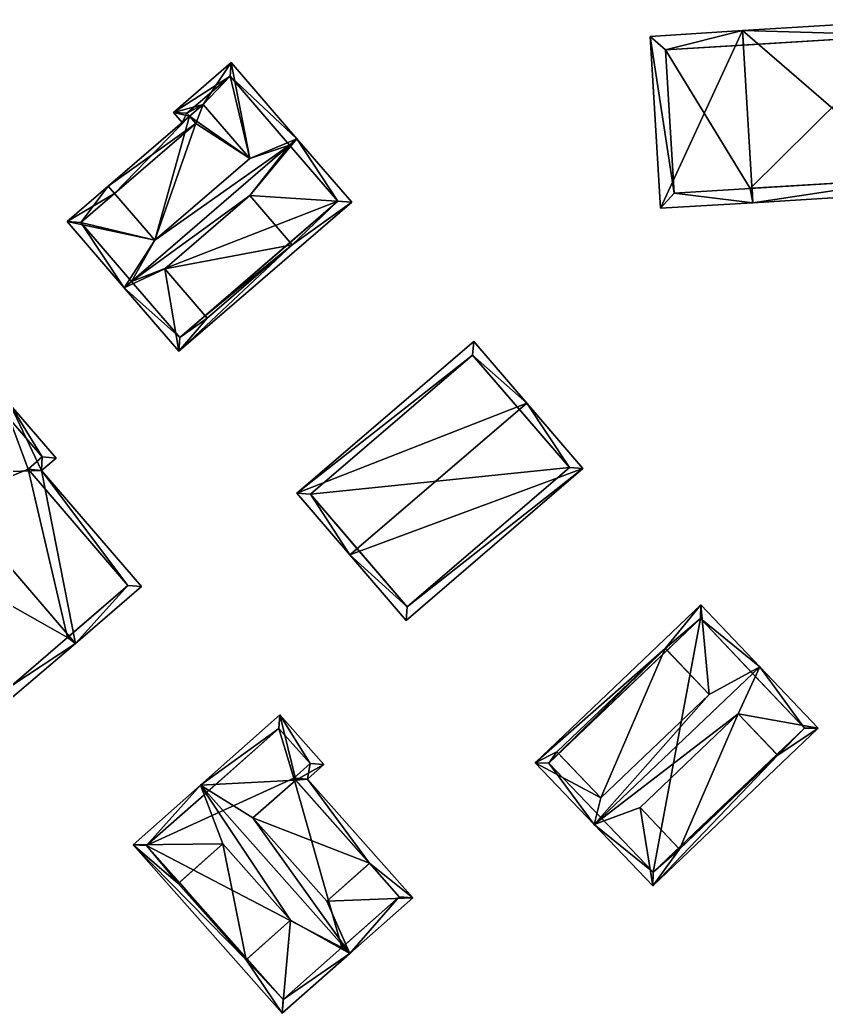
# Model space of a CAD drawing. Extents: x 2679264 to 2679716, y 1246766 to 1247183.
# Drawn here: x 2679341.3 to 2679383.1, y 1247028.8 to 1247080.4 of the extents above; entities that cross this region are included whole.
import ezdxf

# ---------------------------------------------------------------- set-up
doc = ezdxf.new("R2010")
doc.units = 0

msp = doc.modelspace()

# ---------------------------------------------------------------- linework, layer by layer
for points in [[(2679387.91, 1247080.36, 449.152), (2679388.46, 1247071.43, 449.152), (2679378.77, 1247079.8, 451.626)], [(2679387.91, 1247080.36, 449.152), (2679378.77, 1247079.8, 451.626), (2679387.21, 1247079.56, 449.355)], [(2679374.53, 1247070.58, 450.389), (2679373.98, 1247079.5, 450.389), (2679378.77, 1247079.8, 451.626)], [(2679378.77, 1247079.8, 451.626), (2679373.98, 1247079.5, 450.389), (2679374.78, 1247078.8, 450.583)], [(2679379.32, 1247070.87, 451.626), (2679374.53, 1247070.58, 450.389), (2679378.77, 1247079.8, 451.626)], [(2679378.82, 1247079.05, 451.626), (2679378.77, 1247079.8, 451.626), (2679374.78, 1247078.8, 450.583)], [(2679388.46, 1247071.43, 449.152), (2679379.32, 1247070.87, 451.626), (2679378.77, 1247079.8, 451.626)], [(2679387.21, 1247079.56, 449.355), (2679378.77, 1247079.8, 451.626), (2679378.82, 1247079.05, 451.626)], [(2679373.98, 1247079.5, 450.389), (2679374.53, 1247070.58, 450.389), (2679375.23, 1247071.37, 450.583)], [(2679374.78, 1247078.8, 450.583), (2679373.98, 1247079.5, 450.389), (2679375.23, 1247071.37, 450.583)], [(2679387.21, 1247079.56, 441.502), (2679378.82, 1247079.05, 451.626), (2679374.78, 1247078.8, 441.502)], [(2679379.18, 1247071.61, 441.502), (2679387.21, 1247079.56, 441.502), (2679374.78, 1247078.8, 441.502)], [(2679387.21, 1247079.56, 449.355), (2679378.82, 1247079.05, 451.626), (2679387.21, 1247079.56, 441.502)], [(2679379.18, 1247071.61, 441.502), (2679387.66, 1247072.13, 441.502), (2679387.21, 1247079.56, 441.502)], [(2679378.82, 1247079.05, 451.626), (2679374.78, 1247078.8, 450.583), (2679374.78, 1247078.8, 441.502)], [(2679374.78, 1247078.8, 450.583), (2679375.23, 1247071.37, 450.583), (2679374.78, 1247078.8, 441.502)], [(2679374.78, 1247078.8, 441.502), (2679375.23, 1247071.37, 450.583), (2679375.23, 1247071.37, 441.502)], [(2679379.18, 1247071.61, 441.502), (2679374.78, 1247078.8, 441.502), (2679375.23, 1247071.37, 441.502)], [(2679349.25, 1247075.56, 451.336), (2679352.24, 1247078.14, 451.336), (2679350.79, 1247075.97, 451.861)], [(2679352.24, 1247078.14, 451.336), (2679349.25, 1247075.56, 451.336), (2679352.19, 1247077.44, 451.713)], [(2679350.79, 1247075.97, 451.861), (2679352.24, 1247078.14, 451.336), (2679353.21, 1247073.16, 454.655)], [(2679355.66, 1247074.18, 455.28), (2679352.24, 1247078.14, 451.336), (2679352.19, 1247077.44, 451.713)], [(2679352.24, 1247078.14, 451.336), (2679355.66, 1247074.18, 455.28), (2679353.21, 1247073.16, 454.655)], [(2679352.19, 1247077.44, 451.713), (2679349.25, 1247075.56, 451.336), (2679349.95, 1247075.51, 451.712)], [(2679352.19, 1247077.44, 451.713), (2679349.95, 1247075.51, 451.712), (2679352.19, 1247077.44, 444.779)], [(2679352.19, 1247077.44, 444.779), (2679349.95, 1247075.51, 451.712), (2679349.95, 1247075.51, 444.779)], [(2679352.19, 1247077.44, 444.779), (2679349.95, 1247075.51, 444.779), (2679350.79, 1247075.97, 444.779)], [(2679352.19, 1247077.44, 444.779), (2679350.79, 1247075.97, 444.779), (2679353.21, 1247073.16, 444.779)], [(2679355.28, 1247073.86, 455.28), (2679355.66, 1247074.18, 455.28), (2679352.19, 1247077.44, 451.713)], [(2679355.28, 1247073.86, 455.28), (2679352.19, 1247077.44, 451.713), (2679355.28, 1247073.86, 444.779)], [(2679355.28, 1247073.86, 444.779), (2679352.19, 1247077.44, 451.713), (2679352.19, 1247077.44, 444.779)], [(2679355.28, 1247073.86, 444.779), (2679352.19, 1247077.44, 444.779), (2679353.21, 1247073.16, 444.779)], [(2679350.08, 1247075.36, 451.861), (2679349.25, 1247075.56, 451.336), (2679350.79, 1247075.97, 451.861)], [(2679349.7, 1247075.03, 451.861), (2679349.25, 1247075.56, 451.336), (2679350.08, 1247075.36, 451.861)], [(2679349.25, 1247075.56, 451.336), (2679349.7, 1247075.03, 451.861), (2679349.95, 1247075.51, 451.712)], [(2679349.95, 1247075.51, 444.779), (2679350.08, 1247075.36, 444.779), (2679350.79, 1247075.97, 444.779)], [(2679350.08, 1247075.36, 454.655), (2679350.79, 1247075.97, 454.655), (2679353.21, 1247073.16, 454.655)], [(2679350.79, 1247075.97, 451.861), (2679350.79, 1247075.97, 454.655), (2679350.08, 1247075.36, 454.655)], [(2679350.08, 1247075.36, 451.861), (2679350.79, 1247075.97, 451.861), (2679350.08, 1247075.36, 454.655)], [(2679350.08, 1247075.36, 444.779), (2679350.41, 1247074.98, 444.779), (2679350.79, 1247075.97, 444.779)], [(2679350.41, 1247074.98, 444.779), (2679353.21, 1247073.16, 444.779), (2679350.79, 1247075.97, 444.779)], [(2679350.79, 1247075.97, 451.861), (2679353.21, 1247073.16, 454.655), (2679350.79, 1247075.97, 454.655)], [(2679345.87, 1247071.73, 454.655), (2679350.08, 1247075.36, 454.655), (2679346.2, 1247071.35, 454.655)], [(2679350.08, 1247075.36, 454.655), (2679345.87, 1247071.73, 454.655), (2679350.41, 1247074.98, 454.655)], [(2679346.2, 1247071.35, 454.655), (2679350.08, 1247075.36, 454.655), (2679348.29, 1247068.92, 454.655)], [(2679348.29, 1247068.92, 454.655), (2679350.08, 1247075.36, 454.655), (2679353.21, 1247073.16, 454.655)], [(2679349.7, 1247075.03, 451.861), (2679350.08, 1247075.36, 451.861), (2679349.95, 1247075.51, 451.712)], [(2679349.95, 1247075.51, 451.712), (2679350.08, 1247075.36, 451.861), (2679350.08, 1247075.36, 444.779)], [(2679349.95, 1247075.51, 444.779), (2679349.95, 1247075.51, 451.712), (2679350.08, 1247075.36, 444.779)], [(2679350.08, 1247075.36, 454.655), (2679350.41, 1247074.98, 454.655), (2679350.41, 1247074.98, 444.779)], [(2679350.08, 1247075.36, 444.779), (2679350.08, 1247075.36, 454.655), (2679350.41, 1247074.98, 444.779)], [(2679345.87, 1247071.73, 454.655), (2679346.2, 1247071.35, 454.655), (2679350.41, 1247074.98, 454.655)], [(2679350.41, 1247074.98, 454.655), (2679346.2, 1247071.35, 454.655), (2679346.2, 1247071.35, 444.779)], [(2679350.41, 1247074.98, 444.779), (2679350.41, 1247074.98, 454.655), (2679346.2, 1247071.35, 444.779)], [(2679350.41, 1247074.98, 444.779), (2679346.2, 1247071.35, 444.779), (2679348.29, 1247068.92, 444.779)], [(2679350.41, 1247074.98, 444.779), (2679348.29, 1247068.92, 444.779), (2679353.21, 1247073.16, 444.779)], [(2679355.66, 1247074.18, 455.28), (2679358.5, 1247070.89, 451.861), (2679353.21, 1247071.24, 454.782)], [(2679355.28, 1247073.86, 455.28), (2679355.66, 1247074.18, 455.28), (2679353.21, 1247071.24, 454.782)], [(2679355.66, 1247074.18, 455.28), (2679355.28, 1247073.86, 455.28), (2679353.21, 1247073.16, 454.655)], [(2679355.66, 1247074.18, 455.28), (2679355.28, 1247073.86, 455.28), (2679357.79, 1247070.95, 452.254)], [(2679358.5, 1247070.89, 451.861), (2679355.66, 1247074.18, 455.28), (2679357.79, 1247070.95, 452.254)], [(2679347.08, 1247066.78, 455.28), (2679355.28, 1247073.86, 455.28), (2679353.21, 1247071.24, 454.782)], [(2679355.28, 1247073.86, 455.28), (2679347.08, 1247066.78, 455.28), (2679348.29, 1247068.92, 454.655)], [(2679355.28, 1247073.86, 444.779), (2679347.08, 1247066.78, 444.779), (2679357.79, 1247070.95, 444.779)], [(2679355.28, 1247073.86, 444.779), (2679348.29, 1247068.92, 444.779), (2679347.08, 1247066.78, 444.779)], [(2679353.21, 1247073.16, 454.655), (2679355.28, 1247073.86, 455.28), (2679348.29, 1247068.92, 454.655)], [(2679355.28, 1247073.86, 444.779), (2679353.21, 1247073.16, 444.779), (2679348.29, 1247068.92, 444.779)], [(2679357.79, 1247070.95, 452.254), (2679355.28, 1247073.86, 455.28), (2679355.28, 1247073.86, 444.779)], [(2679357.79, 1247070.95, 452.254), (2679355.28, 1247073.86, 444.779), (2679357.79, 1247070.95, 444.779)], [(2679379.27, 1247071.62, 451.626), (2679387.66, 1247072.13, 449.355), (2679379.18, 1247071.61, 441.502)], [(2679379.18, 1247071.61, 441.502), (2679387.66, 1247072.13, 449.355), (2679387.66, 1247072.13, 441.502)], [(2679379.27, 1247071.62, 451.626), (2679379.32, 1247070.87, 451.626), (2679387.66, 1247072.13, 449.355)], [(2679379.32, 1247070.87, 451.626), (2679388.46, 1247071.43, 449.152), (2679387.66, 1247072.13, 449.355)], [(2679343.74, 1247069.89, 451.861), (2679345.87, 1247071.73, 451.861), (2679346.2, 1247071.35, 452.238)], [(2679345.87, 1247071.73, 451.861), (2679343.74, 1247069.89, 451.861), (2679344.45, 1247069.84, 452.238)], [(2679346.2, 1247071.35, 452.238), (2679345.87, 1247071.73, 451.861), (2679344.45, 1247069.84, 452.238)], [(2679379.32, 1247070.87, 451.626), (2679379.18, 1247071.61, 451.603), (2679375.23, 1247071.37, 450.583)], [(2679375.23, 1247071.37, 450.583), (2679379.18, 1247071.61, 451.603), (2679379.18, 1247071.61, 441.502)], [(2679375.23, 1247071.37, 450.583), (2679379.18, 1247071.61, 441.502), (2679375.23, 1247071.37, 441.502)], [(2679379.18, 1247071.61, 451.603), (2679379.32, 1247070.87, 451.626), (2679379.27, 1247071.62, 451.626)], [(2679379.18, 1247071.61, 451.603), (2679379.27, 1247071.62, 451.626), (2679379.18, 1247071.61, 441.502)], [(2679348.29, 1247068.92, 454.655), (2679343.74, 1247069.89, 451.861), (2679346.2, 1247071.35, 452.238)], [(2679346.2, 1247071.35, 452.238), (2679344.45, 1247069.84, 452.238), (2679344.45, 1247069.84, 444.779)], [(2679346.2, 1247071.35, 444.779), (2679346.2, 1247071.35, 452.238), (2679344.45, 1247069.84, 444.779)], [(2679348.29, 1247068.92, 444.779), (2679346.2, 1247071.35, 444.779), (2679344.45, 1247069.84, 444.779)], [(2679346.2, 1247071.35, 452.238), (2679346.2, 1247071.35, 454.655), (2679348.29, 1247068.92, 454.655)], [(2679348.8, 1247067.43, 454.782), (2679347.08, 1247066.78, 455.28), (2679353.21, 1247071.24, 454.782)], [(2679347.08, 1247066.78, 444.779), (2679349.59, 1247063.87, 444.779), (2679357.79, 1247070.95, 444.779)], [(2679348.8, 1247067.43, 454.782), (2679353.21, 1247071.24, 454.782), (2679355.42, 1247068.68, 454.782)], [(2679349.59, 1247063.87, 444.779), (2679355.31, 1247068.8, 452.255), (2679357.79, 1247070.95, 444.779)], [(2679353.21, 1247071.24, 454.782), (2679358.5, 1247070.89, 451.861), (2679355.42, 1247068.68, 452.121)], [(2679355.31, 1247068.8, 452.255), (2679355.31, 1247068.8, 454.782), (2679353.21, 1247071.24, 454.782)], [(2679355.42, 1247068.68, 452.121), (2679357.79, 1247070.95, 452.254), (2679355.31, 1247068.8, 452.255)], [(2679355.31, 1247068.8, 452.255), (2679357.79, 1247070.95, 452.254), (2679357.79, 1247070.95, 444.779)], [(2679358.5, 1247070.89, 451.861), (2679357.79, 1247070.95, 452.254), (2679355.42, 1247068.68, 452.121)], [(2679374.53, 1247070.58, 450.389), (2679379.32, 1247070.87, 451.626), (2679375.23, 1247071.37, 450.583)], [(2679358.5, 1247070.89, 451.861), (2679349.54, 1247063.16, 451.861), (2679355.42, 1247068.68, 452.121)], [(2679349.54, 1247063.16, 451.861), (2679358.5, 1247070.89, 451.861), (2679355.42, 1247068.68, 452.121)], [(2679346.7, 1247066.45, 455.28), (2679343.74, 1247069.89, 451.861), (2679348.29, 1247068.92, 454.655)], [(2679343.74, 1247069.89, 451.861), (2679346.7, 1247066.45, 455.28), (2679344.45, 1247069.84, 452.238)], [(2679346.7, 1247066.45, 455.28), (2679347.08, 1247066.78, 455.28), (2679344.45, 1247069.84, 452.238)], [(2679344.45, 1247069.84, 452.238), (2679347.08, 1247066.78, 455.28), (2679347.08, 1247066.78, 444.779)], [(2679344.45, 1247069.84, 444.779), (2679344.45, 1247069.84, 452.238), (2679347.08, 1247066.78, 444.779)], [(2679348.29, 1247068.92, 444.779), (2679344.45, 1247069.84, 444.779), (2679347.08, 1247066.78, 444.779)], [(2679347.08, 1247066.78, 455.28), (2679346.7, 1247066.45, 455.28), (2679348.29, 1247068.92, 454.655)], [(2679351.01, 1247064.87, 454.782), (2679348.8, 1247067.43, 454.782), (2679355.42, 1247068.68, 454.782)], [(2679349.54, 1247063.16, 451.861), (2679351.01, 1247064.87, 452.121), (2679355.42, 1247068.68, 452.121)], [(2679351.01, 1247064.87, 452.121), (2679349.54, 1247063.16, 451.861), (2679355.42, 1247068.68, 452.121)], [(2679350.9, 1247064.99, 452.254), (2679355.31, 1247068.8, 454.782), (2679349.59, 1247063.87, 444.779)], [(2679355.31, 1247068.8, 454.782), (2679355.31, 1247068.8, 452.255), (2679349.59, 1247063.87, 444.779)], [(2679350.9, 1247064.99, 454.782), (2679355.42, 1247068.68, 454.782), (2679355.31, 1247068.8, 454.782)], [(2679350.9, 1247064.99, 452.254), (2679350.9, 1247064.99, 454.782), (2679355.31, 1247068.8, 454.782)], [(2679350.9, 1247064.99, 454.782), (2679351.01, 1247064.87, 454.782), (2679355.42, 1247068.68, 454.782)], [(2679346.7, 1247066.45, 455.28), (2679347.08, 1247066.78, 455.28), (2679348.8, 1247067.43, 454.782)], [(2679349.54, 1247063.16, 451.861), (2679346.7, 1247066.45, 455.28), (2679348.8, 1247067.43, 454.782)], [(2679349.54, 1247063.16, 451.861), (2679348.8, 1247067.43, 454.782), (2679351.01, 1247064.87, 452.121)], [(2679350.9, 1247064.99, 452.254), (2679348.8, 1247067.43, 454.782), (2679350.9, 1247064.99, 454.782)], [(2679347.08, 1247066.78, 455.28), (2679346.7, 1247066.45, 455.28), (2679349.59, 1247063.87, 452.254)], [(2679347.08, 1247066.78, 455.28), (2679349.59, 1247063.87, 452.254), (2679347.08, 1247066.78, 444.779)], [(2679347.08, 1247066.78, 444.779), (2679349.59, 1247063.87, 452.254), (2679349.59, 1247063.87, 444.779)], [(2679346.7, 1247066.45, 455.28), (2679349.54, 1247063.16, 451.861), (2679349.59, 1247063.87, 452.254)], [(2679349.59, 1247063.87, 452.254), (2679349.54, 1247063.16, 451.861), (2679351.01, 1247064.87, 452.121)], [(2679350.9, 1247064.99, 452.254), (2679349.59, 1247063.87, 452.254), (2679351.01, 1247064.87, 452.121)], [(2679349.59, 1247063.87, 452.254), (2679350.9, 1247064.99, 452.254), (2679349.59, 1247063.87, 444.779)], [(2679355.66, 1247055.79, 451.449), (2679364.83, 1247063.67, 451.449), (2679367.58, 1247060.46, 455.28)], [(2679364.83, 1247063.67, 451.449), (2679355.66, 1247055.79, 451.449), (2679364.77, 1247062.96, 451.902)], [(2679367.58, 1247060.46, 455.28), (2679364.83, 1247063.67, 451.449), (2679364.77, 1247062.96, 451.902)], [(2679364.77, 1247062.96, 451.902), (2679355.66, 1247055.79, 451.449), (2679356.36, 1247055.74, 451.903)], [(2679364.77, 1247062.96, 451.902), (2679356.36, 1247055.74, 451.903), (2679356.36, 1247055.74, 444.284)], [(2679364.77, 1247062.96, 444.284), (2679364.77, 1247062.96, 451.902), (2679356.36, 1247055.74, 444.284)], [(2679369.8, 1247057.12, 444.284), (2679364.77, 1247062.96, 444.284), (2679356.36, 1247055.74, 444.284)], [(2679367.2, 1247060.14, 455.28), (2679367.58, 1247060.46, 455.28), (2679364.77, 1247062.96, 451.902)], [(2679369.8, 1247057.12, 451.877), (2679367.2, 1247060.14, 455.28), (2679364.77, 1247062.96, 444.284)], [(2679369.8, 1247057.12, 444.284), (2679369.8, 1247057.12, 451.877), (2679364.77, 1247062.96, 444.284)], [(2679367.2, 1247060.14, 455.28), (2679364.77, 1247062.96, 451.902), (2679364.77, 1247062.96, 444.284)], [(2679340.8, 1247060.36, 453.35), (2679342.41, 1247056.97, 454.042), (2679336.63, 1247056.78, 457.225)], [(2679342.45, 1247057.67, 453.702), (2679340.8, 1247060.36, 453.35), (2679340.75, 1247059.65, 453.702)], [(2679343.16, 1247057.61, 453.35), (2679342.41, 1247056.97, 454.042), (2679340.8, 1247060.36, 453.35)], [(2679343.16, 1247057.61, 453.35), (2679340.8, 1247060.36, 453.35), (2679342.45, 1247057.67, 453.702)], [(2679358.41, 1247052.59, 455.28), (2679355.66, 1247055.79, 451.449), (2679367.58, 1247060.46, 455.28)], [(2679370.5, 1247057.07, 451.449), (2679358.41, 1247052.59, 455.28), (2679367.58, 1247060.46, 455.28)], [(2679369.8, 1247057.12, 451.877), (2679367.58, 1247060.46, 455.28), (2679367.2, 1247060.14, 455.28)], [(2679370.5, 1247057.07, 451.449), (2679367.58, 1247060.46, 455.28), (2679369.8, 1247057.12, 451.877)], [(2679341.71, 1247057.03, 446.521), (2679340.75, 1247059.65, 446.521), (2679333.97, 1247053.84, 446.521)], [(2679342.45, 1247057.67, 453.702), (2679340.75, 1247059.65, 453.702), (2679340.75, 1247059.65, 446.521)], [(2679342.45, 1247057.67, 446.521), (2679342.45, 1247057.67, 453.702), (2679340.75, 1247059.65, 446.521)], [(2679341.71, 1247057.03, 446.521), (2679342.45, 1247057.67, 446.521), (2679340.75, 1247059.65, 446.521)], [(2679341.71, 1247057.03, 454.394), (2679342.41, 1247056.97, 454.042), (2679342.45, 1247057.67, 453.702)], [(2679341.71, 1247057.03, 454.394), (2679342.45, 1247057.67, 453.702), (2679341.71, 1247057.03, 446.521)], [(2679341.71, 1247057.03, 446.521), (2679342.45, 1247057.67, 453.702), (2679342.45, 1247057.67, 446.521)], [(2679342.41, 1247056.97, 454.042), (2679343.16, 1247057.61, 453.35), (2679342.45, 1247057.67, 453.702)], [(2679343.75, 1247048.3, 446.521), (2679341.71, 1247057.03, 446.521), (2679333.97, 1247053.84, 446.521)], [(2679346.89, 1247050.99, 454.394), (2679342.41, 1247056.97, 454.042), (2679341.71, 1247057.03, 454.394)], [(2679346.89, 1247050.99, 454.394), (2679341.71, 1247057.03, 454.394), (2679341.71, 1247057.03, 446.521)], [(2679346.89, 1247050.99, 446.521), (2679346.89, 1247050.99, 454.394), (2679341.71, 1247057.03, 446.521)], [(2679343.75, 1247048.3, 446.521), (2679346.89, 1247050.99, 446.521), (2679341.71, 1247057.03, 446.521)], [(2679369.8, 1247057.12, 444.284), (2679356.36, 1247055.74, 444.284), (2679361.38, 1247049.89, 444.284)], [(2679361.33, 1247049.19, 451.449), (2679358.41, 1247052.59, 455.28), (2679370.5, 1247057.07, 451.449)], [(2679361.33, 1247049.19, 451.449), (2679370.5, 1247057.07, 451.449), (2679361.38, 1247049.89, 451.876)], [(2679370.5, 1247057.07, 451.449), (2679369.8, 1247057.12, 451.877), (2679361.38, 1247049.89, 451.876)], [(2679361.38, 1247049.89, 451.876), (2679369.8, 1247057.12, 451.877), (2679369.8, 1247057.12, 444.284)], [(2679361.38, 1247049.89, 451.876), (2679369.8, 1247057.12, 444.284), (2679361.38, 1247049.89, 444.284)], [(2679342.41, 1247056.97, 454.042), (2679344.17, 1247047.99, 457.225), (2679336.63, 1247056.78, 457.225)], [(2679344.17, 1247047.99, 457.225), (2679340.8, 1247045.11, 453.982), (2679336.63, 1247056.78, 457.225)], [(2679347.59, 1247050.94, 454.042), (2679344.17, 1247047.99, 457.225), (2679342.41, 1247056.97, 454.042)], [(2679347.59, 1247050.94, 454.042), (2679342.41, 1247056.97, 454.042), (2679346.89, 1247050.99, 454.394)], [(2679355.66, 1247055.79, 451.449), (2679358.41, 1247052.59, 455.28), (2679356.36, 1247055.74, 451.903)], [(2679356.36, 1247055.74, 451.903), (2679358.41, 1247052.59, 455.28), (2679358.79, 1247052.91, 455.28)], [(2679356.36, 1247055.74, 451.903), (2679358.79, 1247052.91, 455.28), (2679356.36, 1247055.74, 444.284)], [(2679358.79, 1247052.91, 455.28), (2679361.38, 1247049.89, 451.876), (2679356.36, 1247055.74, 444.284)], [(2679356.36, 1247055.74, 444.284), (2679361.38, 1247049.89, 451.876), (2679361.38, 1247049.89, 444.284)], [(2679343.75, 1247048.3, 446.521), (2679333.97, 1247053.84, 446.521), (2679340.86, 1247045.81, 446.521)], [(2679358.79, 1247052.91, 455.28), (2679358.41, 1247052.59, 455.28), (2679361.38, 1247049.89, 451.876)], [(2679358.41, 1247052.59, 455.28), (2679361.33, 1247049.19, 451.449), (2679361.38, 1247049.89, 451.876)], [(2679343.75, 1247048.3, 457.14), (2679343.84, 1247048.37, 457.225), (2679346.89, 1247050.99, 454.394)], [(2679343.75, 1247048.3, 457.14), (2679346.89, 1247050.99, 454.394), (2679343.75, 1247048.3, 446.521)], [(2679343.75, 1247048.3, 446.521), (2679346.89, 1247050.99, 454.394), (2679346.89, 1247050.99, 446.521)], [(2679343.84, 1247048.37, 457.225), (2679344.17, 1247047.99, 457.225), (2679346.89, 1247050.99, 454.394)], [(2679344.17, 1247047.99, 457.225), (2679347.59, 1247050.94, 454.042), (2679346.89, 1247050.99, 454.394)], [(2679368.02, 1247041.8, 451.092), (2679376.61, 1247049.99, 451.092), (2679374.77, 1247047.73, 451.379)], [(2679376.61, 1247049.99, 451.092), (2679368.02, 1247041.8, 451.092), (2679374.77, 1247047.73, 451.379)], [(2679376.61, 1247049.99, 451.092), (2679377.05, 1247045.34, 453.971), (2679374.77, 1247047.73, 451.379)], [(2679376.59, 1247049.28, 451.484), (2679376.61, 1247049.99, 451.092), (2679374.77, 1247047.73, 451.379)], [(2679379.67, 1247046.78, 454.57), (2679376.61, 1247049.99, 451.092), (2679376.59, 1247049.28, 451.484)], [(2679376.61, 1247049.99, 451.092), (2679379.67, 1247046.78, 454.57), (2679377.05, 1247045.34, 453.971)], [(2679376.59, 1247049.28, 444.628), (2679374.86, 1247047.64, 451.484), (2679368.72, 1247041.78, 444.628)], [(2679376.59, 1247049.28, 444.628), (2679368.72, 1247041.78, 444.628), (2679374.14, 1247036.11, 444.628)], [(2679382, 1247043.6, 444.628), (2679376.59, 1247049.28, 444.628), (2679374.14, 1247036.11, 444.628)], [(2679374.86, 1247047.64, 451.484), (2679376.59, 1247049.28, 451.484), (2679374.77, 1247047.73, 451.379)], [(2679376.59, 1247049.28, 451.484), (2679374.86, 1247047.64, 451.484), (2679376.59, 1247049.28, 444.628)], [(2679379.3, 1247046.43, 454.57), (2679379.67, 1247046.78, 454.57), (2679376.59, 1247049.28, 451.484)], [(2679379.3, 1247046.43, 454.57), (2679376.59, 1247049.28, 451.484), (2679382, 1247043.6, 444.628)], [(2679382, 1247043.6, 444.628), (2679376.59, 1247049.28, 451.484), (2679376.59, 1247049.28, 444.628)], [(2679344.17, 1247047.99, 457.225), (2679343.75, 1247048.3, 457.14), (2679340.86, 1247045.81, 454.348)], [(2679340.86, 1247045.81, 454.348), (2679343.75, 1247048.3, 457.14), (2679343.75, 1247048.3, 446.521)], [(2679340.86, 1247045.81, 454.348), (2679343.75, 1247048.3, 446.521), (2679340.86, 1247045.81, 446.521)], [(2679343.75, 1247048.3, 457.14), (2679344.17, 1247047.99, 457.225), (2679343.84, 1247048.37, 457.225)], [(2679340.8, 1247045.11, 453.982), (2679344.17, 1247047.99, 457.225), (2679340.86, 1247045.81, 454.348)], [(2679368.02, 1247041.8, 451.092), (2679374.77, 1247047.73, 451.379), (2679369.14, 1247042.36, 451.379)], [(2679374.77, 1247047.73, 451.379), (2679368.02, 1247041.8, 451.092), (2679369.14, 1247042.36, 451.379)], [(2679374.77, 1247047.73, 453.971), (2679371.42, 1247039.97, 453.971), (2679369.14, 1247042.36, 453.971)], [(2679374.77, 1247047.73, 453.971), (2679369.14, 1247042.36, 453.971), (2679369.23, 1247042.27, 453.971)], [(2679374.86, 1247047.64, 453.971), (2679374.77, 1247047.73, 453.971), (2679369.23, 1247042.27, 453.971)], [(2679377.05, 1247045.34, 453.971), (2679371.42, 1247039.97, 453.971), (2679374.77, 1247047.73, 453.971)], [(2679374.86, 1247047.64, 451.484), (2679374.86, 1247047.64, 453.971), (2679368.72, 1247041.78, 444.628)], [(2679374.86, 1247047.64, 453.971), (2679369.23, 1247042.27, 451.485), (2679368.72, 1247041.78, 444.628)], [(2679374.86, 1247047.64, 453.971), (2679369.23, 1247042.27, 453.971), (2679369.23, 1247042.27, 451.485)], [(2679374.86, 1247047.64, 451.484), (2679377.05, 1247045.34, 453.971), (2679374.86, 1247047.64, 453.971)], [(2679379.67, 1247046.78, 454.57), (2679371.08, 1247038.59, 454.57), (2679377.05, 1247045.34, 453.971)], [(2679371.08, 1247038.59, 454.57), (2679379.67, 1247046.78, 454.57), (2679378.56, 1247044.33, 453.779)], [(2679379.67, 1247046.78, 454.57), (2679382.71, 1247043.59, 451.092), (2679378.56, 1247044.33, 453.779)], [(2679382, 1247043.6, 451.487), (2679379.67, 1247046.78, 454.57), (2679379.3, 1247046.43, 454.57)], [(2679382.71, 1247043.59, 451.092), (2679379.67, 1247046.78, 454.57), (2679382, 1247043.6, 451.487)], [(2679382, 1247043.6, 451.487), (2679379.3, 1247046.43, 454.57), (2679382, 1247043.6, 444.628)], [(2679377.05, 1247045.34, 453.971), (2679371.08, 1247038.59, 454.57), (2679371.42, 1247039.97, 453.971)], [(2679350.65, 1247040.64, 457.166), (2679354.77, 1247044.29, 452.562), (2679355.6, 1247040.9, 453.922)], [(2679354.77, 1247044.29, 452.562), (2679350.65, 1247040.64, 457.166), (2679354.72, 1247043.58, 452.98)], [(2679356.35, 1247041.75, 452.98), (2679354.77, 1247044.29, 452.562), (2679354.72, 1247043.58, 452.98)], [(2679354.77, 1247044.29, 452.562), (2679357.06, 1247041.71, 452.562), (2679355.6, 1247040.9, 453.922)], [(2679357.06, 1247041.71, 452.562), (2679354.77, 1247044.29, 452.562), (2679356.35, 1247041.75, 452.98)], [(2679373.46, 1247039.47, 453.779), (2679371.08, 1247038.59, 454.57), (2679378.56, 1247044.33, 453.779)], [(2679373.46, 1247039.47, 453.779), (2679378.56, 1247044.33, 453.779), (2679375.5, 1247037.32, 453.779)], [(2679375.5, 1247037.32, 453.779), (2679378.56, 1247044.33, 453.779), (2679380.61, 1247042.19, 453.779)], [(2679378.56, 1247044.33, 453.779), (2679382.71, 1247043.59, 451.092), (2679380.61, 1247042.19, 451.437)], [(2679380.56, 1247042.23, 451.486), (2679380.56, 1247042.23, 453.779), (2679378.56, 1247044.33, 453.779)], [(2679354.72, 1247043.58, 452.98), (2679350.98, 1247040.26, 457.166), (2679347.86, 1247037.5, 446.372)], [(2679354.72, 1247043.58, 446.372), (2679354.72, 1247043.58, 452.98), (2679347.86, 1247037.5, 446.372)], [(2679355.5, 1247041, 446.372), (2679354.72, 1247043.58, 446.372), (2679347.86, 1247037.5, 446.372)], [(2679354.72, 1247043.58, 452.98), (2679350.65, 1247040.64, 457.166), (2679350.98, 1247040.26, 457.166)], [(2679356.35, 1247041.75, 452.98), (2679354.72, 1247043.58, 452.98), (2679354.72, 1247043.58, 446.372)], [(2679356.35, 1247041.75, 446.372), (2679356.35, 1247041.75, 452.98), (2679354.72, 1247043.58, 446.372)], [(2679355.5, 1247041, 446.372), (2679356.35, 1247041.75, 446.372), (2679354.72, 1247043.58, 446.372)], [(2679382.71, 1247043.59, 451.092), (2679374.12, 1247035.4, 451.092), (2679380.61, 1247042.19, 451.437)], [(2679374.12, 1247035.4, 451.092), (2679382.71, 1247043.59, 451.092), (2679380.61, 1247042.19, 451.437)], [(2679380.56, 1247042.23, 451.486), (2679382, 1247043.6, 444.628), (2679374.14, 1247036.11, 444.628)], [(2679380.61, 1247042.19, 451.437), (2679382, 1247043.6, 451.487), (2679380.56, 1247042.23, 451.486)], [(2679380.56, 1247042.23, 451.486), (2679382, 1247043.6, 451.487), (2679382, 1247043.6, 444.628)], [(2679382.71, 1247043.59, 451.092), (2679382, 1247043.6, 451.487), (2679380.61, 1247042.19, 451.437)], [(2679371.42, 1247039.97, 453.971), (2679368.02, 1247041.8, 451.092), (2679369.14, 1247042.36, 451.379)], [(2679368.02, 1247041.8, 451.092), (2679368.72, 1247041.78, 451.484), (2679369.14, 1247042.36, 451.379)], [(2679369.14, 1247042.36, 451.379), (2679368.72, 1247041.78, 451.484), (2679369.23, 1247042.27, 451.485)], [(2679369.23, 1247042.27, 451.485), (2679368.72, 1247041.78, 451.484), (2679368.72, 1247041.78, 444.628)], [(2679369.23, 1247042.27, 451.485), (2679369.23, 1247042.27, 453.971), (2679371.42, 1247039.97, 453.971)], [(2679374.12, 1247035.4, 451.092), (2679375.5, 1247037.32, 451.437), (2679380.61, 1247042.19, 451.437)], [(2679375.5, 1247037.32, 451.437), (2679374.12, 1247035.4, 451.092), (2679380.61, 1247042.19, 451.437)], [(2679375.46, 1247037.37, 451.487), (2679380.56, 1247042.23, 453.779), (2679374.14, 1247036.11, 444.628)], [(2679380.56, 1247042.23, 453.779), (2679380.56, 1247042.23, 451.486), (2679374.14, 1247036.11, 444.628)], [(2679375.46, 1247037.37, 453.779), (2679375.5, 1247037.32, 453.779), (2679380.56, 1247042.23, 453.779)], [(2679375.46, 1247037.37, 451.487), (2679375.46, 1247037.37, 453.779), (2679380.56, 1247042.23, 453.779)], [(2679375.5, 1247037.32, 453.779), (2679380.61, 1247042.19, 453.779), (2679380.56, 1247042.23, 453.779)], [(2679355.5, 1247041, 453.93), (2679356.21, 1247040.95, 453.512), (2679356.35, 1247041.75, 452.98)], [(2679355.5, 1247041, 453.93), (2679356.35, 1247041.75, 452.98), (2679355.5, 1247041, 446.372)], [(2679355.5, 1247041, 446.372), (2679356.35, 1247041.75, 452.98), (2679356.35, 1247041.75, 446.372)], [(2679357.06, 1247041.71, 452.562), (2679356.21, 1247040.95, 453.512), (2679355.6, 1247040.9, 453.922)], [(2679356.21, 1247040.95, 453.512), (2679357.06, 1247041.71, 452.562), (2679356.35, 1247041.75, 452.98)], [(2679371.08, 1247038.59, 454.57), (2679368.02, 1247041.8, 451.092), (2679371.42, 1247039.97, 453.971)], [(2679368.02, 1247041.8, 451.092), (2679371.08, 1247038.59, 454.57), (2679368.72, 1247041.78, 451.484)], [(2679368.72, 1247041.78, 451.484), (2679371.08, 1247038.59, 454.57), (2679371.44, 1247038.93, 454.57)], [(2679368.72, 1247041.78, 451.484), (2679371.44, 1247038.93, 454.57), (2679374.14, 1247036.11, 444.628)], [(2679368.72, 1247041.78, 444.628), (2679368.72, 1247041.78, 451.484), (2679374.14, 1247036.11, 444.628)], [(2679357.99, 1247032.2, 446.372), (2679355.5, 1247041, 446.372), (2679347.86, 1247037.5, 446.372)], [(2679356.21, 1247040.95, 453.512), (2679355.5, 1247041, 453.93), (2679355.6, 1247040.9, 453.922)], [(2679355.6, 1247040.9, 453.922), (2679355.5, 1247041, 453.93), (2679355.59, 1247040.89, 453.93)], [(2679359.42, 1247036.57, 453.93), (2679359.42, 1247036.57, 456.4), (2679355.5, 1247041, 446.372)], [(2679360.96, 1247034.84, 446.372), (2679359.42, 1247036.57, 453.93), (2679355.5, 1247041, 446.372)], [(2679359.42, 1247036.57, 456.4), (2679355.59, 1247040.89, 453.93), (2679355.5, 1247041, 446.372)], [(2679355.59, 1247040.89, 453.93), (2679355.5, 1247041, 453.93), (2679355.5, 1247041, 446.372)], [(2679357.99, 1247032.2, 446.372), (2679360.96, 1247034.84, 446.372), (2679355.5, 1247041, 446.372)], [(2679347.16, 1247037.54, 453.571), (2679350.65, 1247040.64, 457.166), (2679351.82, 1247037.58, 456.28)], [(2679350.65, 1247040.64, 457.166), (2679347.16, 1247037.54, 453.571), (2679347.86, 1247037.5, 453.956)], [(2679350.98, 1247040.26, 457.166), (2679350.65, 1247040.64, 457.166), (2679347.86, 1247037.5, 453.956)], [(2679353.38, 1247038.93, 456.4), (2679350.65, 1247040.64, 457.166), (2679355.6, 1247040.9, 453.922)], [(2679350.65, 1247040.64, 457.166), (2679358.4, 1247031.89, 457.166), (2679355.33, 1247033.62, 456.28)], [(2679358.4, 1247031.89, 457.166), (2679350.65, 1247040.64, 457.166), (2679353.38, 1247038.93, 456.4)], [(2679350.65, 1247040.64, 457.166), (2679355.33, 1247033.62, 456.28), (2679351.82, 1247037.58, 456.28)], [(2679359.43, 1247036.58, 456.4), (2679353.38, 1247038.93, 456.4), (2679355.6, 1247040.9, 456.4)], [(2679355.59, 1247040.89, 453.93), (2679355.59, 1247040.89, 456.4), (2679353.38, 1247038.93, 456.4)], [(2679359.42, 1247036.57, 456.4), (2679355.6, 1247040.9, 456.4), (2679355.59, 1247040.89, 456.4)], [(2679359.42, 1247036.57, 456.4), (2679355.59, 1247040.89, 456.4), (2679355.59, 1247040.89, 453.93)], [(2679356.21, 1247040.95, 453.512), (2679359.43, 1247036.58, 453.922), (2679355.6, 1247040.9, 453.922)], [(2679359.43, 1247036.58, 453.922), (2679356.21, 1247040.95, 453.512), (2679355.6, 1247040.9, 453.922)], [(2679359.42, 1247036.57, 456.4), (2679359.43, 1247036.58, 456.4), (2679355.6, 1247040.9, 456.4)], [(2679356.21, 1247040.95, 453.512), (2679361.67, 1247034.79, 453.512), (2679359.43, 1247036.58, 453.922)], [(2679361.67, 1247034.79, 453.512), (2679356.21, 1247040.95, 453.512), (2679359.43, 1247036.58, 453.922)], [(2679350.98, 1247040.26, 457.166), (2679347.86, 1247037.5, 453.956), (2679347.86, 1247037.5, 446.372)], [(2679374.12, 1247035.4, 451.092), (2679371.08, 1247038.59, 454.57), (2679373.46, 1247039.47, 453.779)], [(2679374.12, 1247035.4, 451.092), (2679373.46, 1247039.47, 453.779), (2679375.5, 1247037.32, 451.437)], [(2679375.46, 1247037.37, 451.487), (2679373.46, 1247039.47, 453.779), (2679375.46, 1247037.37, 453.779)], [(2679357.21, 1247034.61, 456.4), (2679358.4, 1247031.89, 457.166), (2679353.38, 1247038.93, 456.4)], [(2679357.21, 1247034.61, 456.4), (2679353.38, 1247038.93, 456.4), (2679359.43, 1247036.58, 456.4)], [(2679371.44, 1247038.93, 454.57), (2679371.08, 1247038.59, 454.57), (2679374.14, 1247036.11, 451.487)], [(2679371.44, 1247038.93, 454.57), (2679374.14, 1247036.11, 451.487), (2679374.14, 1247036.11, 444.628)], [(2679371.08, 1247038.59, 454.57), (2679374.12, 1247035.4, 451.092), (2679374.14, 1247036.11, 451.487)], [(2679347.16, 1247037.54, 453.571), (2679351.82, 1247037.58, 456.28), (2679349.5, 1247035.53, 453.897)], [(2679354.9, 1247028.8, 453.571), (2679347.16, 1247037.54, 453.571), (2679353.02, 1247031.57, 453.897)], [(2679347.16, 1247037.54, 453.571), (2679349.5, 1247035.53, 453.897), (2679353.02, 1247031.57, 453.897)], [(2679347.86, 1247037.5, 453.956), (2679347.16, 1247037.54, 453.571), (2679349.5, 1247035.53, 453.897)], [(2679349.5, 1247035.53, 453.897), (2679347.16, 1247037.54, 453.571), (2679353.02, 1247031.57, 453.897)], [(2679347.16, 1247037.54, 453.571), (2679354.9, 1247028.8, 453.571), (2679353.02, 1247031.57, 453.897)], [(2679349.56, 1247035.58, 453.957), (2679347.86, 1247037.5, 453.956), (2679349.5, 1247035.53, 453.897)], [(2679347.86, 1247037.5, 453.956), (2679349.56, 1247035.58, 453.957), (2679347.86, 1247037.5, 446.372)], [(2679349.56, 1247035.58, 453.957), (2679353.07, 1247031.62, 456.28), (2679347.86, 1247037.5, 446.372)], [(2679353.07, 1247031.62, 456.28), (2679353.07, 1247031.62, 453.956), (2679347.86, 1247037.5, 446.372)], [(2679347.86, 1247037.5, 446.372), (2679353.07, 1247031.62, 453.956), (2679354.95, 1247029.5, 446.372)], [(2679357.99, 1247032.2, 446.372), (2679347.86, 1247037.5, 446.372), (2679354.95, 1247029.5, 446.372)], [(2679349.5, 1247035.53, 456.28), (2679351.82, 1247037.58, 456.28), (2679353.02, 1247031.57, 456.28)], [(2679349.56, 1247035.58, 453.957), (2679351.82, 1247037.58, 456.28), (2679349.56, 1247035.58, 456.28)], [(2679351.82, 1247037.58, 456.28), (2679355.33, 1247033.62, 456.28), (2679353.02, 1247031.57, 456.28)], [(2679374.14, 1247036.11, 451.487), (2679374.12, 1247035.4, 451.092), (2679375.5, 1247037.32, 451.437)], [(2679375.46, 1247037.37, 451.487), (2679374.14, 1247036.11, 451.487), (2679375.5, 1247037.32, 451.437)], [(2679374.14, 1247036.11, 451.487), (2679375.46, 1247037.37, 451.487), (2679374.14, 1247036.11, 444.628)], [(2679361.67, 1247034.79, 453.512), (2679357.21, 1247034.61, 456.4), (2679359.43, 1247036.58, 453.922)], [(2679359.42, 1247036.57, 453.93), (2679357.21, 1247034.61, 456.4), (2679359.42, 1247036.57, 456.4)], [(2679359.42, 1247036.57, 453.93), (2679360.96, 1247034.84, 453.93), (2679359.43, 1247036.58, 453.922)], [(2679360.96, 1247034.84, 453.93), (2679359.42, 1247036.57, 453.93), (2679360.96, 1247034.84, 446.372)], [(2679360.96, 1247034.84, 453.93), (2679361.67, 1247034.79, 453.512), (2679359.43, 1247036.58, 453.922)], [(2679349.56, 1247035.58, 456.28), (2679349.5, 1247035.53, 456.28), (2679353.02, 1247031.57, 456.28)], [(2679349.56, 1247035.58, 456.28), (2679353.02, 1247031.57, 456.28), (2679353.07, 1247031.62, 456.28)], [(2679349.56, 1247035.58, 453.957), (2679349.56, 1247035.58, 456.28), (2679353.07, 1247031.62, 456.28)], [(2679357.99, 1247032.2, 457.083), (2679358.07, 1247032.27, 457.166), (2679360.96, 1247034.84, 453.93)], [(2679357.99, 1247032.2, 457.083), (2679360.96, 1247034.84, 453.93), (2679357.99, 1247032.2, 446.372)], [(2679357.99, 1247032.2, 446.372), (2679360.96, 1247034.84, 453.93), (2679360.96, 1247034.84, 446.372)], [(2679358.07, 1247032.27, 457.166), (2679358.4, 1247031.89, 457.166), (2679360.96, 1247034.84, 453.93)], [(2679358.4, 1247031.89, 457.166), (2679361.67, 1247034.79, 453.512), (2679360.96, 1247034.84, 453.93)], [(2679361.67, 1247034.79, 453.512), (2679358.4, 1247031.89, 457.166), (2679357.21, 1247034.61, 456.4)], [(2679355.33, 1247033.62, 456.28), (2679354.9, 1247028.8, 453.571), (2679353.02, 1247031.57, 453.897)], [(2679353.07, 1247031.62, 453.956), (2679353.07, 1247031.62, 456.28), (2679355.33, 1247033.62, 456.28)], [(2679358.4, 1247031.89, 457.166), (2679354.9, 1247028.8, 453.571), (2679355.33, 1247033.62, 456.28)], [(2679357.99, 1247032.2, 457.083), (2679358.4, 1247031.89, 457.166), (2679358.07, 1247032.27, 457.166)], [(2679354.9, 1247028.8, 453.571), (2679358.4, 1247031.89, 457.166), (2679354.95, 1247029.5, 453.956)], [(2679358.4, 1247031.89, 457.166), (2679357.99, 1247032.2, 457.083), (2679354.95, 1247029.5, 453.956)], [(2679354.95, 1247029.5, 453.956), (2679357.99, 1247032.2, 457.083), (2679357.99, 1247032.2, 446.372)], [(2679354.95, 1247029.5, 453.956), (2679357.99, 1247032.2, 446.372), (2679354.95, 1247029.5, 446.372)], [(2679353.02, 1247031.57, 453.897), (2679354.95, 1247029.5, 453.956), (2679353.07, 1247031.62, 453.956)], [(2679354.9, 1247028.8, 453.571), (2679354.95, 1247029.5, 453.956), (2679353.02, 1247031.57, 453.897)], [(2679353.07, 1247031.62, 453.956), (2679354.95, 1247029.5, 453.956), (2679354.95, 1247029.5, 446.372)]]:
    msp.add_3dface(points)

doc.saveas('drawing.dxf')
